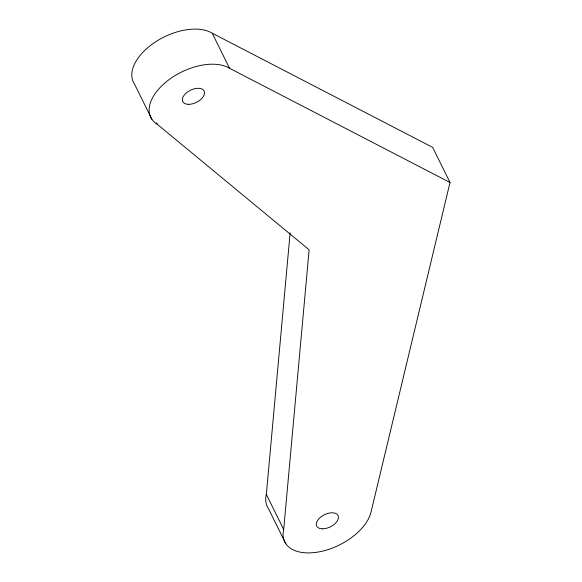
<?xml version="1.0" encoding="UTF-8"?>
<svg xmlns="http://www.w3.org/2000/svg" width="582" height="582" viewBox="0 0 582 582"><rect width="100%" height="100%" fill="white"/><g stroke="black" fill="none" stroke-linecap="round" stroke-linejoin="round"><path stroke-width="0.87" d="M285.842 543.792L268.491 508.683A47.571 27.012 -26.3 0 1 266.338 494.402L290.134 232.793M151.909 119.295L134.558 84.194A47.571 27.012 -26.3 0 1 155.372 41.984A47.571 27.012 -26.3 0 1 212.197 33.196L432.666 147.37L450.017 182.472L371.032 512.095A47.571 27.012 -26.3 0 1 319.954 551.7A47.571 27.012 -26.3 0 1 283.689 529.504L309.129 249.794L157.315 124.315L156.529 122.722M212.197 33.196L229.548 68.298L450.017 182.472M266.338 494.402L283.689 529.504M157.315 124.315A47.571 27.012 -26.3 0 1 167.783 80.614A47.571 27.012 -26.3 0 1 229.548 68.298M188.815 104.331A11.895 6.751 -26.3 0 0 204.457 92.203A11.895 6.751 -26.3 0 0 187.018 92.385A11.895 6.751 -26.3 0 0 188.815 104.331M322.748 528.82A11.895 6.751 -26.3 0 0 338.389 516.692A11.895 6.751 -26.3 0 0 320.951 516.874A11.895 6.751 -26.3 0 0 322.748 528.82"/></g></svg>
